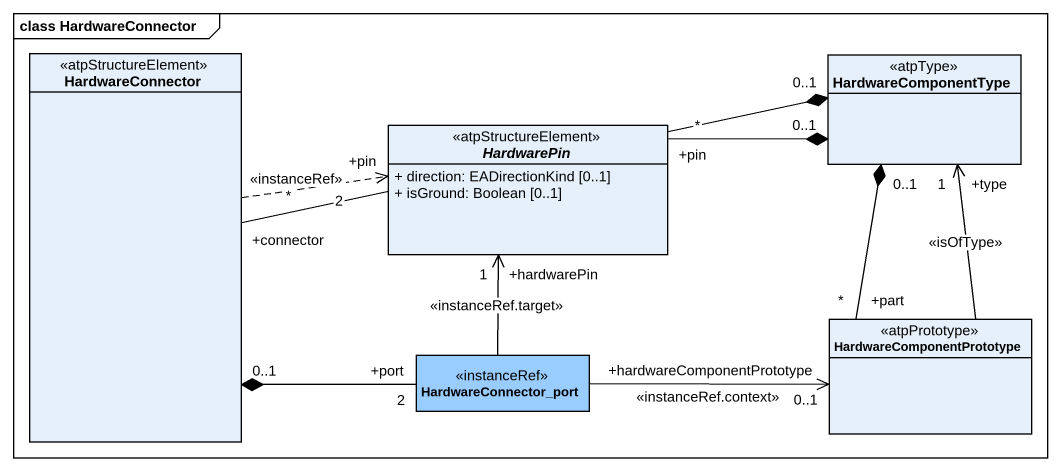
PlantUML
@startuml
mainframe class HardwareConnector
hide circle
hide empty members
skinparam classAttributeIconSize 0
class HardwareConnector <<atpStructureElement>>
class HardwareComponentType <<atpType>>
abstract class HardwarePin <<atpStructureElement>> {
  + direction: EADirectionKind [0..1]
  + isGround: Boolean [0..1]
}
class HardwareComponentPrototype <<atpPrototype>>
class HardwareConnector_port <<instanceRef>> #99CCFF
HardwareConnector .right.> "+pin\n2" HardwarePin : <<instanceRef>>
HardwareComponentType "0..1" *-left- "+connector\n*" HardwareConnector
HardwareComponentType "0..1" *-left- "+pin\n*" HardwarePin
HardwareComponentType "0..1" *-- "+part\n*" HardwareComponentPrototype
HardwareComponentPrototype -up-> "+type\n1" HardwareComponentType : <<isOfType>>
HardwareConnector_port "+port\n2" -left-* "0..1" HardwareConnector
HardwareConnector_port -up-> "+hardwarePin\n1" HardwarePin : <<instanceRef.target>>
HardwareConnector_port -right-> "+hardwareComponentPrototype\n0..1" HardwareComponentPrototype : <<instanceRef.context>>
@enduml
